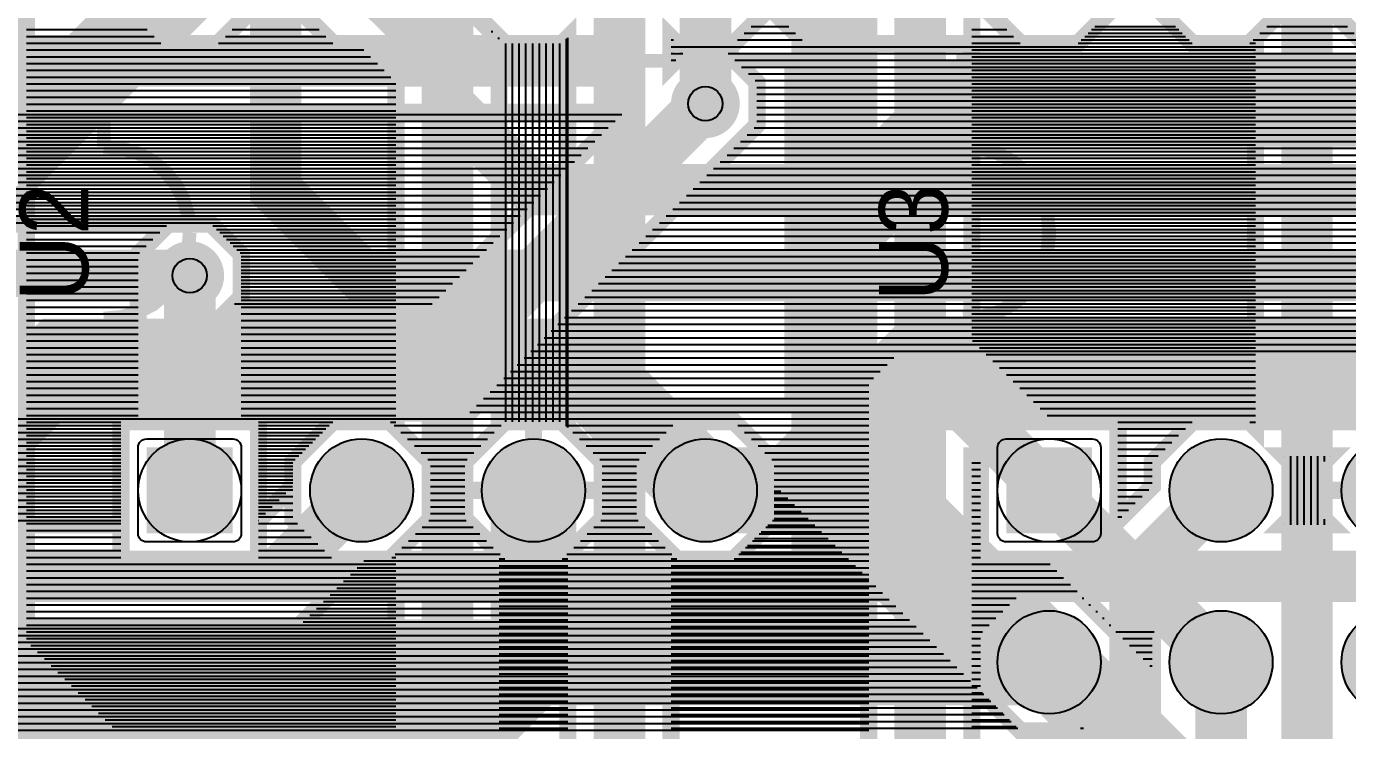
# Model space of a CAD drawing. Header units: inches. Extents: x -5.9 to 5.9, y -1.2 to 1.2.
# Drawn here: x 2.714 to 3.483, y -0.671 to -0.262 of the extents above; entities that cross this region are included whole.
import ezdxf

# ---------------------------------------------------------------- set-up
doc = ezdxf.new("R2010")
doc.units = ezdxf.units.IN
doc.layers.get('0').update_dxf_attribs({"linetype": 'CONTINUOUS'})

# ---------------------------------------------------------------- blocks, each defined once
blk = doc.blocks.new('EPAD')
at = {"const_width": 0.5}
blk.add_lwpolyline([(-0.25, 0, 1), (0.25, 0, 1)], format="xyb", close=True, dxfattribs=at)
blk = doc.blocks.new('RPAD')
blk.add_trace([(-0.5, -0.5), (-0.5, 0.5), (0.5, -0.5), (0.5, 0.5)])

msp = doc.modelspace()

# ---------------------------------------------------------------- linework, layer by layer
for points, const_width in [([(3.309059, -0.5315), (3.234059, -0.4565), (3.234059, -0.1815), (3.184059, -0.1315), (2.834059, -0.1315), (2.784059, -0.0815), (2.784059, 0.6435), (2.734059, 0.6935), (1.834059, 0.6935), (1.709059, 0.5685)], 0.03), ([(3.109059, -0.8315), (3.109059, -0.7565), (3.059059, -0.7065), (3.059059, -0.1815), (2.784059, -0.1815), (2.734059, -0.1315), (2.734059, 0.5935), (2.684059, 0.6435), (1.884059, 0.6435), (1.809059, 0.5685)], 0.03), ([(4.009059, -0.5315), (3.834059, -0.3565), (3.009059, -0.3565), (2.959059, -0.3065), (2.959059, 0.0435), (2.909059, 0.0935), (-0.890941, 0.0935), (-0.940941, 0.1435), (-2.665941, 0.1435), (-2.990941, 0.4685)], 0.03), ([(2.609059, 0.4685), (2.684059, 0.3935), (2.684059, -0.6315), (2.759059, -0.7065)], 0.03), ([(2.714059, -0.153925), (2.714059, -0.619074), (2.771485, -0.6765), (2.771485, -0.6765), (2.789059, -0.694074), (2.789059, -0.718926), (2.771485, -0.7365), (2.746633, -0.7365), (2.729059, -0.718926), (2.729059, -0.718926), (2.654059, -0.643926), (2.654059, 0.381074)], 0.01), ([(3.459059, -0.7565), (3.459059, 0.3185), (3.509059, 0.3685), (3.709059, 0.3685)], 0.03), ([(-1.090941, -0.0315), (-1.015941, -0.1065), (0.109059, -0.1065), (0.234059, -0.2315), (1.684059, -0.2315), (2.009059, -0.5565), (2.159059, -0.5565), (2.184059, -0.5815), (2.859059, -0.5815), (2.909059, -0.5315)], 0.03), ([(0.734059, -0.1065), (0.734059, -0.1915), (2.134059, -0.1915), (2.224059, -0.2815), (3.059059, -0.2815), (3.059059, -0.1815), (3.459059, -0.1815), (3.509059, -0.2315)], 0.03), ([(2.509059, -0.2315), (2.609059, -0.1315), (2.809059, -0.1315), (2.859059, -0.1815), (2.859059, -0.3565), (2.909059, -0.4065), (3.609059, -0.4065), (3.659059, -0.4565), (3.659059, -0.5815), (3.609059, -0.6315)], 0.03), ([(3.264059, -0.169074), (3.264059, -0.444074), (3.311485, -0.4915), (3.349059, -0.4915), (3.349059, -0.549075), (3.369059, -0.529074), (3.369059, -0.514931), (3.392491, -0.4915), (3.425628, -0.4915), (3.429059, -0.494932), (3.429059, -0.268068), (3.425628, -0.2715), (3.392491, -0.2715), (3.369059, -0.248069)], 0.01), ([(2.409059, -0.2315), (2.534059, -0.3565), (2.684059, -0.3565), (2.809059, -0.2315)], 0.05), ([(2.969059, -0.214931), (2.969059, -0.248069), (2.992491, -0.2715), (3.025628, -0.2715), (3.029059, -0.268068), (3.029059, -0.494932), (3.025628, -0.4915), (2.992491, -0.4915), (2.989059, -0.494932), (2.989059, -0.269074), (2.949059, -0.229074), (2.949059, -0.214931), (2.945627, -0.2115), (2.972491, -0.2115), (2.969059, -0.214931)], 0.01), ([(3.309059, -0.6315), (3.184059, -0.5065), (3.184059, -0.2315)], 0.05), ([(1.509059, -1.0315), (1.584059, -1.1065), (2.909059, -1.1065), (2.959059, -1.0565), (2.959059, -0.2815), (2.909059, -0.2315)], 0.03), ([(3.109059, -0.3065), (3.109059, -0.2315)], 0.03), ([(2.046633, -0.4865), (2.971485, -0.4865), (3.121485, -0.3365), (3.121485, -0.3365), (3.139059, -0.318926), (3.139059, -0.294074), (3.121485, -0.2765), (3.096633, -0.2765), (3.089059, -0.284074), (3.089059, -0.268068), (3.092491, -0.2715), (3.125628, -0.2715), (3.146559, -0.250568), (3.167491, -0.2715), (3.325628, -0.2715), (3.349059, -0.248069)], 0.01), ([(2.849059, -0.248069), (2.825628, -0.2715), (2.792491, -0.2715), (2.769059, -0.248069)], 0.01), ([(2.929059, -0.734074), (2.929059, -0.568068), (2.925628, -0.5715), (2.892491, -0.5715), (2.869059, -0.548069), (2.869059, -0.514931), (2.892491, -0.4915), (2.925628, -0.4915), (2.929059, -0.494932), (2.929059, -0.293926), (2.906633, -0.2715), (2.892491, -0.2715), (2.869059, -0.248069)], 0.01), ([(3.349059, -0.248069), (3.325628, -0.2715), (3.292491, -0.2715), (3.269059, -0.248069)], 0.01), ([(3.369059, -0.248069), (3.392491, -0.2715), (3.425628, -0.2715), (3.449059, -0.248069)], 0.01), ([(3.469059, -0.248069), (3.492491, -0.2715), (3.525628, -0.2715), (3.549059, -0.248069)], 0.01), ([(2.759059, -0.3315), (2.759059, -0.2815), (3.159059, -0.2815), (3.159059, -0.4815), (2.759059, -0.4815), (2.759059, -0.4315)], 0.008), ([(2.759059, -0.3315), (2.759059, -0.2815), (3.159059, -0.2815), (3.159059, -0.4815), (2.759059, -0.4815), (2.759059, -0.4315)], 0.008), ([(2.759059, -0.3315), (2.759059, -0.2815), (3.159059, -0.2815), (3.159059, -0.4815), (2.759059, -0.4815), (2.759059, -0.4315)], 0.008), ([(3.509059, -0.3065), (3.259059, -0.3065), (3.184059, -0.3815), (3.184059, -0.6065), (3.034059, -0.6065)], 0.05), ([(3.259059, -0.3315), (3.259059, -0.2815), (3.659059, -0.2815), (3.659059, -0.4815), (3.259059, -0.4815), (3.259059, -0.4315)], 0.008), ([(3.259059, -0.3315), (3.259059, -0.2815), (3.659059, -0.2815), (3.659059, -0.4815), (3.259059, -0.4815), (3.259059, -0.4315)], 0.008), ([(3.259059, -0.3315), (3.259059, -0.2815), (3.659059, -0.2815), (3.659059, -0.4815), (3.259059, -0.4815), (3.259059, -0.4315)], 0.008), ([(3.109059, -0.3065), (2.959059, -0.4565), (2.059059, -0.4565)], 0.03), ([(2.211633, -0.3115), (3.061634, -0.3115), (2.946633, -0.4265), (2.831485, -0.4265), (2.839059, -0.418926), (2.839059, -0.394074), (2.821485, -0.3765), (2.14184, -0.3765)], 0.01), ([(4.184059, -0.3315), (4.034059, -0.4815), (3.234059, -0.4815), (3.234059, -0.7065), (3.184059, -0.7565), (3.059059, -0.7565), (2.859059, -0.9565), (2.684059, -0.9565), (2.609059, -1.0315)], 0.03), ([(4.141634, -0.3315), (4.021633, -0.4515), (3.221633, -0.4515), (3.204059, -0.469074), (3.204059, -0.694074), (3.171633, -0.7265), (3.046633, -0.7265), (2.846633, -0.9265), (2.671633, -0.9265), (2.616633, -0.9815), (2.588348, -0.9815), (2.559059, -1.010789), (2.559059, -1.052211), (2.583349, -1.0765), (2.234769, -1.0765), (2.259059, -1.052211), (2.259059, -1.010789), (2.22977, -0.9815), (2.188348, -0.9815), (2.159059, -1.010789), (2.159059, -1.052211), (2.183349, -1.0765), (1.534769, -1.0765)], 0.01), ([(2.809059, -0.3815), (2.8081, -0.371313), (2.805325, -0.361875), (2.800885, -0.353375), (2.794934, -0.346), (2.787624, -0.339937), (2.779106, -0.335375), (2.769534, -0.3325), (2.759059, -0.3315)], 0.008), ([(2.809059, -0.3815), (2.8081, -0.371313), (2.805325, -0.361875), (2.800885, -0.353375), (2.794934, -0.346), (2.787624, -0.339937), (2.779106, -0.335375), (2.769534, -0.3325), (2.759059, -0.3315)], 0.008), ([(2.809059, -0.3815), (2.8081, -0.371313), (2.805325, -0.361875), (2.800885, -0.353375), (2.794934, -0.346), (2.787624, -0.339937), (2.779106, -0.335375), (2.769534, -0.3325), (2.759059, -0.3315)], 0.008), ([(3.309059, -0.3815), (3.3081, -0.371313), (3.305325, -0.361875), (3.300885, -0.353375), (3.294934, -0.346), (3.287624, -0.339937), (3.279106, -0.335375), (3.269534, -0.3325), (3.259059, -0.3315)], 0.008), ([(3.309059, -0.3815), (3.3081, -0.371313), (3.305325, -0.361875), (3.300885, -0.353375), (3.294934, -0.346), (3.287624, -0.339937), (3.279106, -0.335375), (3.269534, -0.3325), (3.259059, -0.3315)], 0.008), ([(3.309059, -0.3815), (3.3081, -0.371313), (3.305325, -0.361875), (3.300885, -0.353375), (3.294934, -0.346), (3.287624, -0.339937), (3.279106, -0.335375), (3.269534, -0.3325), (3.259059, -0.3315)], 0.008), ([(2.839059, -0.394074), (2.839059, -0.4915), (2.849059, -0.4915), (2.849059, -0.5715), (2.769059, -0.5715), (2.769059, -0.4915), (2.779059, -0.4915), (2.779059, -0.394074), (2.796633, -0.3765), (2.821485, -0.3765), (2.839059, -0.394074)], 0.01), ([(2.809059, -0.3815), (2.8081, -0.391975), (2.805325, -0.401547), (2.800885, -0.410065), (2.794934, -0.417375), (2.787624, -0.423326), (2.779106, -0.427766), (2.769534, -0.430541), (2.759059, -0.4315)], 0.008), ([(2.809059, -0.3815), (2.8081, -0.391975), (2.805325, -0.401547), (2.800885, -0.410065), (2.794934, -0.417375), (2.787624, -0.423326), (2.779106, -0.427766), (2.769534, -0.430541), (2.759059, -0.4315)], 0.008), ([(2.809059, -0.3815), (2.8081, -0.391975), (2.805325, -0.401547), (2.800885, -0.410065), (2.794934, -0.417375), (2.787624, -0.423326), (2.779106, -0.427766), (2.769534, -0.430541), (2.759059, -0.4315)], 0.008), ([(3.309059, -0.3815), (3.3081, -0.391975), (3.305325, -0.401547), (3.300885, -0.410065), (3.294934, -0.417375), (3.287624, -0.423326), (3.279106, -0.427766), (3.269534, -0.430541), (3.259059, -0.4315)], 0.008), ([(3.309059, -0.3815), (3.3081, -0.391975), (3.305325, -0.401547), (3.300885, -0.410065), (3.294934, -0.417375), (3.287624, -0.423326), (3.279106, -0.427766), (3.269534, -0.430541), (3.259059, -0.4315)], 0.008), ([(3.309059, -0.3815), (3.3081, -0.391975), (3.305325, -0.401547), (3.300885, -0.410065), (3.294934, -0.417375), (3.287624, -0.423326), (3.279106, -0.427766), (3.269534, -0.430541), (3.259059, -0.4315)], 0.008), ([(1.959059, -0.4065), (2.809059, -0.4065)], 0.03), ([(2.809059, -0.4065), (2.809059, -0.5315)], 0.03), ([(3.109059, -0.5315), (3.034059, -0.4565), (2.734059, -0.4565), (2.659059, -0.5315), (2.609059, -0.5315)], 0.05), ([(3.109059, -0.5315), (3.159059, -0.5315), (3.234059, -0.4565), (3.534059, -0.4565), (3.609059, -0.5315)], 0.05), ([(2.645627, -0.6115), (2.871485, -0.6115), (2.911485, -0.5715), (2.925628, -0.5715), (2.949059, -0.548069), (2.949059, -0.514931), (2.925628, -0.4915), (2.892491, -0.4915), (2.869059, -0.514931), (2.869059, -0.529074), (2.849059, -0.549075), (2.849059, -0.4915), (2.769059, -0.4915), (2.769059, -0.5515), (2.645627, -0.5515)], 0.01), ([(2.969059, -0.548069), (2.969059, -0.514931), (2.992491, -0.4915), (3.025628, -0.4915), (3.049059, -0.514931), (3.049059, -0.548069), (3.025628, -0.5715), (2.992491, -0.5715), (2.969059, -0.548069)], 0.01), ([(3.009059, -0.4915), (3.009059, -0.5315)], 0.01), ([(3.009059, -0.4915), (3.009059, -0.5315)], 0.01), ([(3.069059, -0.548069), (3.069059, -0.514931), (3.092491, -0.4915), (3.125628, -0.4915), (3.149059, -0.514931), (3.149059, -0.548069), (3.125628, -0.5715), (3.092491, -0.5715), (3.069059, -0.548069)], 0.01), ([(2.534059, -0.7065), (2.684059, -0.7065), (2.734059, -0.6565), (2.984059, -0.6565), (3.034059, -0.6065), (3.009059, -0.6065), (3.009059, -0.5315)], 0.05), ([(3.367491, -0.7465), (3.269059, -0.648068), (3.269059, -0.614931), (3.292491, -0.5915), (3.325628, -0.5915), (3.369059, -0.634933), (3.369059, -0.614931), (3.372491, -0.6115), (3.346633, -0.6115), (3.306633, -0.5715), (3.269059, -0.5715), (3.269059, -0.5115), (3.264059, -0.5115), (3.264059, -0.718926)], 0.01), ([(3.469059, -0.514931), (3.469059, -0.548069), (3.472491, -0.5515), (3.445627, -0.5515), (3.449059, -0.548069), (3.449059, -0.514931), (3.445627, -0.5115), (3.472491, -0.5115), (3.469059, -0.514931)], 0.01), ([(3.089059, -0.694074), (3.089059, -0.568068), (3.092491, -0.5715), (3.125628, -0.5715), (3.149059, -0.548069), (3.149059, -0.528067), (3.292491, -0.6715), (3.325628, -0.6715), (3.329059, -0.668068), (3.329059, -0.694074)], 0.01), ([(3.209059, -1.0315), (3.209059, -0.8565), (3.359059, -0.7065), (3.359059, -0.5815), (3.409059, -0.5315)], 0.03), ([(3.309059, -0.5315), (3.359059, -0.5815), (4.934059, -0.5815), (4.984059, -0.6315), (4.984059, -0.965752), (5.034059, -1.015752), (5.394098, -1.015752)], 0.03), ([(2.969059, -0.5315), (3.009059, -0.5315)], 0.01), ([(3.009059, -0.5715), (3.009059, -0.5315)], 0.01), ([(3.049059, -0.5315), (3.009059, -0.5315)], 0.01), ([(3.009059, -0.5715), (3.009059, -0.5315)], 0.01), ([(3.469059, -0.5315), (3.509059, -0.5315)], 0.01), ([(3.409059, -0.6315), (3.359059, -0.5815), (2.234059, -0.5815), (2.209059, -0.5565), (0.984059, -0.5565), (0.909059, -0.6315)], 0.03), ([(2.989059, -1.068926), (2.989059, -0.568068), (2.992491, -0.5715), (3.025628, -0.5715), (3.029059, -0.568068), (3.029059, -0.718926)], 0.01), ([(3.309059, -0.6315), (2.609059, -0.6315)], 0.05), ([(3.309059, -0.6315), (3.384059, -0.7065), (3.734059, -0.7065), (3.809059, -0.6315)], 0.05), ([(3.409059, -0.6315), (3.409059, -0.7815), (3.309059, -0.8815), (3.309059, -0.9315)], 0.03)]:
    msp.add_lwpolyline(points, dxfattribs=dict(const_width=const_width))
for points in [[(2.714059, -0.263406), (2.784396, -0.263406)], [(2.714059, -0.267343), (2.788333, -0.267343)], [(2.829785, -0.267343), (2.888333, -0.267343)], [(2.833722, -0.263406), (2.884396, -0.263406)], [(2.984997, -0.265013), (2.984997, -0.264006)], [(2.988934, -0.26895), (2.988934, -0.267943)], [(3.028304, -0.494177), (3.028304, -0.268823)], [(3.029059, -0.494932), (3.029059, -0.268068)], [(3.13165, -0.265477), (3.161468, -0.265477)], [(3.135587, -0.26154), (3.157531, -0.26154)], [(3.264059, -0.263406), (3.284396, -0.263406)], [(3.264059, -0.267343), (3.288333, -0.267343)], [(3.329785, -0.267343), (3.388333, -0.267343)], [(3.33165, -0.265477), (3.386468, -0.265477)], [(3.333722, -0.263406), (3.384396, -0.263406)], [(3.335587, -0.26154), (3.382531, -0.26154)], [(3.43165, -0.265477), (3.486468, -0.265477)], [(3.435587, -0.26154), (3.482531, -0.26154)], [(2.714059, -0.27128), (2.79227, -0.27128)], [(2.714059, -0.275217), (2.91035, -0.275217)], [(2.825848, -0.27128), (2.89227, -0.27128)], [(2.992871, -0.4915), (2.992871, -0.2715)], [(2.996808, -0.4915), (2.996808, -0.2715)], [(3.000745, -0.4915), (3.000745, -0.2715)], [(3.004682, -0.4915), (3.004682, -0.2715)], [(3.008619, -0.4915), (3.008619, -0.2715)], [(3.012556, -0.4915), (3.012556, -0.2715)], [(3.016493, -0.4915), (3.016493, -0.2715)], [(3.02043, -0.4915), (3.02043, -0.2715)], [(3.024367, -0.4915), (3.024367, -0.2715)], [(3.089059, -0.269414), (3.090405, -0.269414)], [(3.089059, -0.273351), (4.129059, -0.273351)], [(3.127713, -0.269414), (3.165405, -0.269414)], [(3.264059, -0.27128), (3.29227, -0.27128)], [(3.264059, -0.275217), (3.429059, -0.275217)], [(3.325848, -0.27128), (3.39227, -0.27128)], [(3.327713, -0.269414), (3.390405, -0.269414)], [(3.425848, -0.27128), (3.429059, -0.27128)], [(3.427713, -0.269414), (3.490405, -0.269414)], [(2.714059, -0.279154), (2.914287, -0.279154)], [(2.714059, -0.283091), (2.918224, -0.283091)], [(3.089059, -0.277288), (3.095845, -0.277288)], [(3.089059, -0.281225), (3.091908, -0.281225)], [(3.122273, -0.277288), (4.129059, -0.277288)], [(3.12621, -0.281225), (4.129059, -0.281225)], [(3.264059, -0.279154), (3.429059, -0.279154)], [(3.264059, -0.283091), (3.429059, -0.283091)], [(2.714059, -0.287028), (2.922161, -0.287028)], [(2.714059, -0.290965), (2.926098, -0.290965)], [(3.130147, -0.285162), (4.129059, -0.285162)], [(3.134084, -0.289099), (4.129059, -0.289099)], [(3.264059, -0.287028), (3.429059, -0.287028)], [(3.264059, -0.290965), (3.429059, -0.290965)], [(2.714059, -0.294902), (2.929059, -0.294902)], [(2.714059, -0.298839), (2.929059, -0.298839)], [(3.138021, -0.293036), (4.129059, -0.293036)], [(3.139059, -0.296973), (3.500909, -0.296973)], [(3.264059, -0.294902), (3.429059, -0.294902)], [(3.264059, -0.298839), (3.429059, -0.298839)], [(2.714059, -0.302776), (2.929059, -0.302776)], [(2.714059, -0.306713), (2.929059, -0.306713)], [(3.139059, -0.30091), (3.496972, -0.30091)], [(3.139059, -0.304847), (3.496559, -0.304847)], [(3.264059, -0.302776), (3.429059, -0.302776)], [(3.264059, -0.306713), (3.429059, -0.306713)], [(2.164059, -0.312721), (3.060413, -0.312721)], [(2.714059, -0.31065), (2.929059, -0.31065)], [(2.714059, -0.314587), (2.929059, -0.314587)], [(3.139059, -0.308784), (3.496559, -0.308784)], [(3.139059, -0.312721), (3.497602, -0.312721)], [(3.264059, -0.31065), (3.429059, -0.31065)], [(3.264059, -0.314587), (3.429059, -0.314587)], [(2.164059, -0.316658), (3.056476, -0.316658)], [(2.164059, -0.320595), (3.052539, -0.320595)], [(2.714059, -0.318524), (2.929059, -0.318524)], [(2.714059, -0.322461), (2.929059, -0.322461)], [(3.13739, -0.320595), (4.130729, -0.320595)], [(3.139059, -0.316658), (3.501539, -0.316658)], [(3.264059, -0.318524), (3.429059, -0.318524)], [(3.264059, -0.322461), (3.429059, -0.322461)], [(2.164059, -0.324532), (3.048602, -0.324532)], [(2.164059, -0.328469), (3.044665, -0.328469)], [(2.714059, -0.326398), (2.929059, -0.326398)], [(2.714059, -0.330335), (2.929059, -0.330335)], [(3.129516, -0.328469), (4.138603, -0.328469)], [(3.133453, -0.324532), (4.134666, -0.324532)], [(3.264059, -0.326398), (3.429059, -0.326398)], [(3.264059, -0.330335), (3.429059, -0.330335)], [(2.164059, -0.332406), (3.040728, -0.332406)], [(2.164059, -0.336343), (3.036791, -0.336343)], [(2.714059, -0.334272), (2.929059, -0.334272)], [(3.121642, -0.336343), (4.136791, -0.336343)], [(3.125579, -0.332406), (4.140728, -0.332406)], [(3.264059, -0.334272), (3.429059, -0.334272)], [(2.164059, -0.34028), (3.032854, -0.34028)], [(2.164059, -0.344217), (3.028917, -0.344217)], [(2.714059, -0.338209), (2.929059, -0.338209)], [(2.714059, -0.342146), (2.929059, -0.342146)], [(3.113767, -0.344217), (4.128917, -0.344217)], [(3.117704, -0.34028), (4.132854, -0.34028)], [(3.264059, -0.338209), (3.429059, -0.338209)], [(3.264059, -0.342146), (3.429059, -0.342146)], [(2.164059, -0.348154), (3.02498, -0.348154)], [(2.164059, -0.352091), (3.021043, -0.352091)], [(2.714059, -0.346083), (2.929059, -0.346083)], [(2.714059, -0.35002), (2.929059, -0.35002)], [(3.105893, -0.352091), (4.121043, -0.352091)], [(3.10983, -0.348154), (4.12498, -0.348154)], [(3.264059, -0.346083), (3.429059, -0.346083)], [(3.264059, -0.35002), (3.429059, -0.35002)], [(2.158375, -0.359965), (3.013169, -0.359965)], [(2.162312, -0.356028), (3.017106, -0.356028)], [(2.714059, -0.353957), (2.929059, -0.353957)], [(2.714059, -0.357894), (2.929059, -0.357894)], [(3.098019, -0.359965), (4.113169, -0.359965)], [(3.101956, -0.356028), (4.117106, -0.356028)], [(3.264059, -0.353957), (3.429059, -0.353957)], [(3.264059, -0.357894), (3.429059, -0.357894)], [(2.150501, -0.367839), (3.005295, -0.367839)], [(2.154438, -0.363902), (3.009232, -0.363902)], [(2.714059, -0.361831), (2.929059, -0.361831)], [(2.714059, -0.365768), (2.929059, -0.365768)], [(3.090145, -0.367839), (4.105294, -0.367839)], [(3.094082, -0.363902), (4.109231, -0.363902)], [(3.264059, -0.361831), (3.429059, -0.361831)], [(3.264059, -0.365768), (3.429059, -0.365768)], [(2.142627, -0.375713), (2.997421, -0.375713)], [(2.146564, -0.371776), (3.001358, -0.371776)], [(2.714059, -0.369705), (2.929059, -0.369705)], [(2.714059, -0.373642), (2.929059, -0.373642)], [(3.082271, -0.375713), (4.09742, -0.375713)], [(3.086208, -0.371776), (4.101357, -0.371776)], [(3.264059, -0.369705), (3.429059, -0.369705)], [(3.264059, -0.373642), (3.429059, -0.373642)], [(2.714059, -0.377579), (2.795554, -0.377579)], [(2.714059, -0.381516), (2.791617, -0.381516)], [(2.822564, -0.377579), (2.929059, -0.377579)], [(2.824635, -0.37965), (2.993484, -0.37965)], [(2.826501, -0.381516), (2.929059, -0.381516)], [(2.828572, -0.383587), (2.989547, -0.383587)], [(3.074397, -0.383587), (4.089546, -0.383587)], [(3.078334, -0.37965), (4.093483, -0.37965)], [(3.264059, -0.377579), (3.429059, -0.377579)], [(3.264059, -0.381516), (3.429059, -0.381516)], [(2.714059, -0.385453), (2.78768, -0.385453)], [(2.714059, -0.38939), (2.783743, -0.38939)], [(2.830438, -0.385453), (2.929059, -0.385453)], [(2.832509, -0.387524), (2.98561, -0.387524)], [(2.834375, -0.38939), (2.929059, -0.38939)], [(2.836446, -0.391461), (2.981673, -0.391461)], [(3.066523, -0.391461), (4.081672, -0.391461)], [(3.07046, -0.387524), (4.085609, -0.387524)], [(3.264059, -0.385453), (3.429059, -0.385453)], [(3.264059, -0.38939), (3.429059, -0.38939)], [(2.714059, -0.393327), (2.779806, -0.393327)], [(2.714059, -0.397264), (2.779059, -0.397264)], [(2.838312, -0.393327), (2.929059, -0.393327)], [(2.839059, -0.395398), (2.977736, -0.395398)], [(2.839059, -0.397264), (2.929059, -0.397264)], [(2.839059, -0.399335), (2.973799, -0.399335)], [(3.058649, -0.399335), (4.073798, -0.399335)], [(3.062586, -0.395398), (4.077735, -0.395398)], [(3.264059, -0.393327), (3.429059, -0.393327)], [(3.264059, -0.397264), (3.429059, -0.397264)], [(2.714059, -0.401201), (2.779059, -0.401201)], [(2.714059, -0.405138), (2.779059, -0.405138)], [(2.839059, -0.401201), (2.929059, -0.401201)], [(2.839059, -0.403272), (2.969862, -0.403272)], [(2.839059, -0.405138), (2.929059, -0.405138)], [(2.839059, -0.407209), (2.965925, -0.407209)], [(3.050775, -0.407209), (4.065924, -0.407209)], [(3.054712, -0.403272), (4.069861, -0.403272)], [(3.264059, -0.401201), (3.429059, -0.401201)], [(3.264059, -0.405138), (3.429059, -0.405138)], [(2.714059, -0.409075), (2.779059, -0.409075)], [(2.714059, -0.413012), (2.779059, -0.413012)], [(2.839059, -0.409075), (2.929059, -0.409075)], [(2.839059, -0.411146), (2.961988, -0.411146)], [(2.839059, -0.413012), (2.929059, -0.413012)], [(3.046838, -0.411146), (4.061987, -0.411146)], [(3.264059, -0.409075), (3.429059, -0.409075)], [(3.264059, -0.413012), (3.429059, -0.413012)], [(2.714059, -0.416949), (2.779059, -0.416949)], [(2.714059, -0.420886), (2.779059, -0.420886)], [(2.838965, -0.41902), (2.954114, -0.41902)], [(2.839059, -0.415083), (2.958051, -0.415083)], [(2.839059, -0.416949), (2.929059, -0.416949)], [(2.839059, -0.420886), (2.929059, -0.420886)], [(3.038964, -0.41902), (4.054113, -0.41902)], [(3.042901, -0.415083), (4.05805, -0.415083)], [(3.264059, -0.416949), (3.429059, -0.416949)], [(3.264059, -0.420886), (3.429059, -0.420886)], [(2.714059, -0.424823), (2.779059, -0.424823)], [(2.714059, -0.42876), (2.779059, -0.42876)], [(2.835028, -0.422957), (2.950177, -0.422957)], [(2.839059, -0.424823), (2.929059, -0.424823)], [(2.839059, -0.42876), (2.929059, -0.42876)], [(3.03109, -0.426894), (4.046239, -0.426894)], [(3.035027, -0.422957), (4.050176, -0.422957)], [(3.264059, -0.424823), (3.429059, -0.424823)], [(3.264059, -0.42876), (3.429059, -0.42876)], [(2.714059, -0.432697), (2.779059, -0.432697)], [(2.714059, -0.436634), (2.779059, -0.436634)], [(2.839059, -0.432697), (2.929059, -0.432697)], [(2.839059, -0.436634), (2.929059, -0.436634)], [(3.023216, -0.434768), (4.038365, -0.434768)], [(3.027153, -0.430831), (4.042302, -0.430831)], [(3.264059, -0.432697), (3.429059, -0.432697)], [(3.264059, -0.436634), (3.429059, -0.436634)], [(2.714059, -0.440571), (2.779059, -0.440571)], [(2.714059, -0.444508), (2.779059, -0.444508)], [(2.839059, -0.440571), (2.929059, -0.440571)], [(2.839059, -0.444508), (2.929059, -0.444508)], [(3.015342, -0.442642), (4.030491, -0.442642)], [(3.019279, -0.438705), (4.034428, -0.438705)], [(3.264059, -0.440571), (3.429059, -0.440571)], [(3.264492, -0.444508), (3.429059, -0.444508)], [(2.714059, -0.448445), (2.779059, -0.448445)], [(2.714059, -0.452382), (2.779059, -0.452382)], [(2.839059, -0.448445), (2.929059, -0.448445)], [(2.839059, -0.452382), (2.929059, -0.452382)], [(3.007468, -0.450516), (4.022617, -0.450516)], [(3.011405, -0.446579), (4.026554, -0.446579)], [(3.268429, -0.448445), (3.429059, -0.448445)], [(3.272366, -0.452382), (3.429059, -0.452382)], [(2.714059, -0.456319), (2.779059, -0.456319)], [(2.714059, -0.460256), (2.779059, -0.460256)], [(2.839059, -0.456319), (2.929059, -0.456319)], [(2.839059, -0.460256), (2.929059, -0.460256)], [(2.999594, -0.45839), (3.214744, -0.45839)], [(3.003531, -0.454453), (3.218681, -0.454453)], [(3.276303, -0.456319), (3.429059, -0.456319)], [(3.28024, -0.460256), (3.429059, -0.460256)], [(2.714059, -0.464193), (2.779059, -0.464193)], [(2.714059, -0.46813), (2.779059, -0.46813)], [(2.839059, -0.464193), (2.929059, -0.464193)], [(2.839059, -0.46813), (2.929059, -0.46813)], [(2.99172, -0.466264), (3.20687, -0.466264)], [(2.995657, -0.462327), (3.210807, -0.462327)], [(3.284177, -0.464193), (3.429059, -0.464193)], [(3.288114, -0.46813), (3.429059, -0.46813)], [(2.714059, -0.472067), (2.779059, -0.472067)], [(2.714059, -0.476004), (2.779059, -0.476004)], [(2.839059, -0.472067), (2.929059, -0.472067)], [(2.839059, -0.476004), (2.929059, -0.476004)], [(2.983846, -0.474138), (3.204059, -0.474138)], [(2.987783, -0.470201), (3.204059, -0.470201)], [(3.292051, -0.472067), (3.429059, -0.472067)], [(3.295988, -0.476004), (3.429059, -0.476004)], [(2.714059, -0.479941), (2.779059, -0.479941)], [(2.714059, -0.483878), (2.779059, -0.483878)], [(2.839059, -0.479941), (2.929059, -0.479941)], [(2.839059, -0.483878), (2.929059, -0.483878)], [(2.975972, -0.482012), (3.204059, -0.482012)], [(2.979909, -0.478075), (3.204059, -0.478075)], [(3.299925, -0.479941), (3.429059, -0.479941)], [(3.303862, -0.483878), (3.429059, -0.483878)], [(1.98487, -0.489886), (3.204059, -0.489886)], [(2.714059, -0.487815), (2.779059, -0.487815)], [(2.714059, -0.491752), (2.769059, -0.491752)], [(2.839059, -0.487815), (2.929059, -0.487815)], [(2.849059, -0.491752), (2.892239, -0.491752)], [(2.925879, -0.491752), (2.929059, -0.491752)], [(2.972035, -0.485949), (3.204059, -0.485949)], [(3.307799, -0.487815), (3.429059, -0.487815)], [(3.349059, -0.491752), (3.392239, -0.491752)], [(3.425879, -0.491752), (3.429059, -0.491752)], [(2.62795, -0.493823), (2.769059, -0.493823)], [(2.631887, -0.49776), (2.769059, -0.49776)], [(2.714059, -0.495689), (2.769059, -0.495689)], [(2.849059, -0.493823), (2.890168, -0.493823)], [(2.849059, -0.495689), (2.888302, -0.495689)], [(2.849059, -0.49776), (2.886231, -0.49776)], [(2.92795, -0.493823), (2.990168, -0.493823)], [(2.931887, -0.49776), (2.986231, -0.49776)], [(3.02795, -0.493823), (3.090168, -0.493823)], [(3.031887, -0.49776), (3.086231, -0.49776)], [(3.12795, -0.493823), (3.204059, -0.493823)], [(3.131887, -0.49776), (3.204059, -0.49776)], [(3.349059, -0.495689), (3.388302, -0.495689)], [(2.635824, -0.501697), (2.769059, -0.501697)], [(2.639761, -0.505634), (2.769059, -0.505634)], [(2.714059, -0.499626), (2.769059, -0.499626)], [(2.714059, -0.503563), (2.769059, -0.503563)], [(2.849059, -0.499626), (2.884365, -0.499626)], [(2.849059, -0.501697), (2.882294, -0.501697)], [(2.849059, -0.503563), (2.880428, -0.503563)], [(2.849059, -0.505634), (2.878357, -0.505634)], [(2.935824, -0.501697), (2.982294, -0.501697)], [(2.939761, -0.505634), (2.978357, -0.505634)], [(3.035824, -0.501697), (3.082294, -0.501697)], [(3.039761, -0.505634), (3.078357, -0.505634)], [(3.135824, -0.501697), (3.204059, -0.501697)], [(3.139761, -0.505634), (3.204059, -0.505634)], [(3.349059, -0.499626), (3.384365, -0.499626)], [(3.349059, -0.503563), (3.380428, -0.503563)], [(2.643698, -0.509571), (2.769059, -0.509571)], [(2.647635, -0.513508), (2.769059, -0.513508)], [(2.714059, -0.5075), (2.769059, -0.5075)], [(2.714059, -0.511437), (2.769059, -0.511437)], [(2.849059, -0.5075), (2.876491, -0.5075)], [(2.849059, -0.509571), (2.87442, -0.509571)], [(2.849059, -0.511437), (2.872554, -0.511437)], [(2.849059, -0.513508), (2.870483, -0.513508)], [(2.943698, -0.509571), (2.97442, -0.509571)], [(2.947635, -0.513508), (2.970483, -0.513508)], [(3.043698, -0.509571), (3.07442, -0.509571)], [(3.047635, -0.513508), (3.070483, -0.513508)], [(3.143698, -0.509571), (3.204059, -0.509571)], [(3.147635, -0.513508), (3.204059, -0.513508)], [(3.349059, -0.5075), (3.376491, -0.5075)], [(3.349059, -0.511437), (3.372554, -0.511437)], [(3.445627, -0.5115), (3.445627, -0.5115)], [(3.449564, -0.5515), (3.449564, -0.5115)], [(3.453501, -0.5515), (3.453501, -0.5115)], [(3.457438, -0.5515), (3.457438, -0.5115)], [(3.461375, -0.5515), (3.461375, -0.5115)], [(3.465312, -0.5515), (3.465312, -0.5115)], [(3.469249, -0.514742), (3.469249, -0.5115)], [(3.472491, -0.5115), (3.472491, -0.5115)], [(2.649059, -0.517445), (2.769059, -0.517445)], [(2.649059, -0.521382), (2.769059, -0.521382)], [(2.714059, -0.515374), (2.769059, -0.515374)], [(2.714059, -0.519311), (2.769059, -0.519311)], [(2.849059, -0.515374), (2.869059, -0.515374)], [(2.849059, -0.517445), (2.869059, -0.517445)], [(2.849059, -0.519311), (2.869059, -0.519311)], [(2.849059, -0.521382), (2.869059, -0.521382)], [(2.949059, -0.517445), (2.969059, -0.517445)], [(2.949059, -0.521382), (2.969059, -0.521382)], [(3.049059, -0.517445), (3.069059, -0.517445)], [(3.049059, -0.521382), (3.069059, -0.521382)], [(3.149059, -0.517445), (3.204059, -0.517445)], [(3.149059, -0.521382), (3.204059, -0.521382)], [(3.264059, -0.515374), (3.269059, -0.515374)], [(3.264059, -0.519311), (3.269059, -0.519311)], [(3.349059, -0.515374), (3.369059, -0.515374)], [(3.349059, -0.519311), (3.369059, -0.519311)], [(2.649059, -0.525319), (2.769059, -0.525319)], [(2.649059, -0.529256), (2.769059, -0.529256)], [(2.714059, -0.523248), (2.769059, -0.523248)], [(2.714059, -0.527185), (2.769059, -0.527185)], [(2.849059, -0.523248), (2.869059, -0.523248)], [(2.849059, -0.525319), (2.869059, -0.525319)], [(2.849059, -0.527185), (2.869059, -0.527185)], [(2.849059, -0.529256), (2.868878, -0.529256)], [(2.949059, -0.525319), (2.969059, -0.525319)], [(2.949059, -0.529256), (2.969059, -0.529256)], [(3.049059, -0.525319), (3.069059, -0.525319)], [(3.049059, -0.529256), (3.069059, -0.529256)], [(3.149059, -0.525319), (3.204059, -0.525319)], [(3.149059, -0.528075), (3.149066, -0.528075)], [(3.149059, -0.529256), (3.204059, -0.529256)], [(3.264059, -0.523248), (3.269059, -0.523248)], [(3.264059, -0.527185), (3.269059, -0.527185)], [(3.349059, -0.523248), (3.369059, -0.523248)], [(3.349059, -0.527185), (3.369059, -0.527185)], [(2.649059, -0.533193), (2.769059, -0.533193)], [(2.649059, -0.53713), (2.769059, -0.53713)], [(2.714059, -0.531122), (2.769059, -0.531122)], [(2.714059, -0.535059), (2.769059, -0.535059)], [(2.849059, -0.531122), (2.869059, -0.531122)], [(2.849059, -0.533193), (2.864941, -0.533193)], [(2.849059, -0.535059), (2.869059, -0.535059)], [(2.849059, -0.53713), (2.861004, -0.53713)], [(2.949059, -0.533193), (2.969059, -0.533193)], [(2.949059, -0.53713), (2.969059, -0.53713)], [(3.049059, -0.533193), (3.069059, -0.533193)], [(3.049059, -0.53713), (3.069059, -0.53713)], [(3.149059, -0.532012), (3.153003, -0.532012)], [(3.149059, -0.533193), (3.204059, -0.533193)], [(3.149059, -0.535949), (3.15694, -0.535949)], [(3.149059, -0.53713), (3.204059, -0.53713)], [(3.264059, -0.531122), (3.269059, -0.531122)], [(3.264059, -0.535059), (3.269059, -0.535059)], [(3.349059, -0.531122), (3.367012, -0.531122)], [(3.349059, -0.535059), (3.363075, -0.535059)], [(2.649059, -0.541067), (2.769059, -0.541067)], [(2.649059, -0.545004), (2.769059, -0.545004)], [(2.714059, -0.538996), (2.769059, -0.538996)], [(2.714059, -0.542933), (2.769059, -0.542933)], [(2.849059, -0.538996), (2.869059, -0.538996)], [(2.849059, -0.541067), (2.857067, -0.541067)], [(2.849059, -0.542933), (2.869059, -0.542933)], [(2.849059, -0.545004), (2.85313, -0.545004)], [(2.949059, -0.541067), (2.969059, -0.541067)], [(2.949059, -0.545004), (2.969059, -0.545004)], [(3.049059, -0.541067), (3.069059, -0.541067)], [(3.049059, -0.545004), (3.069059, -0.545004)], [(3.149059, -0.539886), (3.160877, -0.539886)], [(3.149059, -0.541067), (3.204059, -0.541067)], [(3.149059, -0.543823), (3.164814, -0.543823)], [(3.149059, -0.545004), (3.204059, -0.545004)], [(3.264059, -0.538996), (3.269059, -0.538996)], [(3.264059, -0.542933), (3.269059, -0.542933)], [(3.349059, -0.538996), (3.359138, -0.538996)], [(3.349059, -0.542933), (3.355201, -0.542933)], [(2.648186, -0.548941), (2.769059, -0.548941)], [(2.714059, -0.54687), (2.769059, -0.54687)], [(2.714059, -0.550807), (2.769059, -0.550807)], [(2.849059, -0.54687), (2.869059, -0.54687)], [(2.849059, -0.548941), (2.849193, -0.548941)], [(2.849059, -0.550807), (2.871798, -0.550807)], [(2.944249, -0.552878), (2.973869, -0.552878)], [(2.948186, -0.548941), (2.969932, -0.548941)], [(3.044249, -0.552878), (3.073869, -0.552878)], [(3.048186, -0.548941), (3.069932, -0.548941)], [(3.144249, -0.552878), (3.204059, -0.552878)], [(3.14543, -0.551697), (3.172688, -0.551697)], [(3.148186, -0.548941), (3.204059, -0.548941)], [(3.149059, -0.54776), (3.168751, -0.54776)], [(3.264059, -0.54687), (3.269059, -0.54687)], [(3.264059, -0.550807), (3.269059, -0.550807)], [(3.349059, -0.54687), (3.351264, -0.54687)], [(3.445627, -0.5515), (3.445627, -0.5515)], [(3.469249, -0.5515), (3.469249, -0.548258)], [(3.472491, -0.5515), (3.472491, -0.5515)], [(2.714059, -0.554744), (2.769059, -0.554744)], [(2.714059, -0.558681), (2.769059, -0.558681)], [(2.849059, -0.554744), (2.875735, -0.554744)], [(2.849059, -0.558681), (2.879672, -0.558681)], [(2.936375, -0.560752), (2.981743, -0.560752)], [(2.940312, -0.556815), (2.977806, -0.556815)], [(3.036375, -0.560752), (3.081743, -0.560752)], [(3.040312, -0.556815), (3.077806, -0.556815)], [(3.136375, -0.560752), (3.204059, -0.560752)], [(3.137556, -0.559571), (3.180562, -0.559571)], [(3.140312, -0.556815), (3.204059, -0.556815)], [(3.141493, -0.555634), (3.176625, -0.555634)], [(3.264059, -0.554744), (3.269059, -0.554744)], [(3.264059, -0.558681), (3.269059, -0.558681)], [(2.714059, -0.562618), (2.769059, -0.562618)], [(2.714059, -0.566555), (2.769059, -0.566555)], [(2.849059, -0.562618), (2.883609, -0.562618)], [(2.849059, -0.566555), (2.887546, -0.566555)], [(2.928501, -0.568626), (2.989617, -0.568626)], [(2.932438, -0.564689), (2.98568, -0.564689)], [(3.028501, -0.568626), (3.089617, -0.568626)], [(3.032438, -0.564689), (3.08568, -0.564689)], [(3.128501, -0.568626), (3.204059, -0.568626)], [(3.129682, -0.567445), (3.188436, -0.567445)], [(3.132438, -0.564689), (3.204059, -0.564689)], [(3.133619, -0.563508), (3.184499, -0.563508)], [(3.264059, -0.562618), (3.269059, -0.562618)], [(3.264059, -0.566555), (3.269059, -0.566555)], [(2.714059, -0.570492), (2.769059, -0.570492)], [(2.714059, -0.574429), (2.929059, -0.574429)], [(2.849059, -0.570492), (2.891483, -0.570492)], [(2.910421, -0.572563), (3.204059, -0.572563)], [(2.926635, -0.570492), (2.929059, -0.570492)], [(2.989059, -0.571382), (2.992373, -0.571382)], [(2.989059, -0.575319), (3.029059, -0.575319)], [(3.025745, -0.571382), (3.029059, -0.571382)], [(3.089059, -0.571382), (3.092373, -0.571382)], [(3.089059, -0.575319), (3.19631, -0.575319)], [(3.125745, -0.571382), (3.192373, -0.571382)], [(3.264059, -0.570492), (3.269059, -0.570492)], [(3.264059, -0.574429), (3.309563, -0.574429)], [(2.714059, -0.578366), (2.929059, -0.578366)], [(2.714059, -0.582303), (2.929059, -0.582303)], [(2.902547, -0.580437), (3.204059, -0.580437)], [(2.906484, -0.5765), (3.204059, -0.5765)], [(2.989059, -0.579256), (3.029059, -0.579256)], [(2.989059, -0.583193), (3.029059, -0.583193)], [(3.089059, -0.579256), (3.200247, -0.579256)], [(3.089059, -0.583193), (3.204184, -0.583193)], [(3.264059, -0.578366), (3.3135, -0.578366)], [(3.264059, -0.582303), (3.317437, -0.582303)], [(2.714059, -0.58624), (2.929059, -0.58624)], [(2.714059, -0.590177), (2.929059, -0.590177)], [(2.894673, -0.588311), (3.204059, -0.588311)], [(2.89861, -0.584374), (3.204059, -0.584374)], [(2.989059, -0.58713), (3.029059, -0.58713)], [(2.989059, -0.591067), (3.029059, -0.591067)], [(3.089059, -0.58713), (3.208121, -0.58713)], [(3.089059, -0.591067), (3.212058, -0.591067)], [(3.264059, -0.58624), (3.321374, -0.58624)], [(3.264059, -0.590177), (3.325311, -0.590177)], [(2.714059, -0.594114), (2.929059, -0.594114)], [(2.714059, -0.598051), (2.929059, -0.598051)], [(2.886799, -0.596185), (3.204059, -0.596185)], [(2.890736, -0.592248), (3.204059, -0.592248)], [(2.989059, -0.595004), (3.029059, -0.595004)], [(2.989059, -0.598941), (3.029059, -0.598941)], [(3.089059, -0.595004), (3.215995, -0.595004)], [(3.089059, -0.598941), (3.219932, -0.598941)], [(3.264059, -0.594114), (3.289877, -0.594114)], [(3.264059, -0.598051), (3.28594, -0.598051)], [(3.328241, -0.594114), (3.329248, -0.594114)], [(3.332178, -0.598051), (3.333185, -0.598051)], [(2.714059, -0.601988), (2.929059, -0.601988)], [(2.714059, -0.605925), (2.929059, -0.605925)], [(2.878925, -0.604059), (3.204059, -0.604059)], [(2.882862, -0.600122), (3.204059, -0.600122)], [(2.989059, -0.602878), (3.029059, -0.602878)], [(2.989059, -0.606815), (3.029059, -0.606815)], [(3.089059, -0.602878), (3.223869, -0.602878)], [(3.089059, -0.606815), (3.227806, -0.606815)], [(3.264059, -0.601988), (3.282003, -0.601988)], [(3.264059, -0.605925), (3.278066, -0.605925)], [(3.336115, -0.601988), (3.337122, -0.601988)], [(3.340052, -0.605925), (3.341059, -0.605925)], [(2.646061, -0.611933), (3.204059, -0.611933)], [(2.714059, -0.609862), (2.929059, -0.609862)], [(2.714059, -0.613799), (2.929059, -0.613799)], [(2.874988, -0.607996), (3.204059, -0.607996)], [(2.989059, -0.610752), (3.029059, -0.610752)], [(2.989059, -0.614689), (3.029059, -0.614689)], [(3.089059, -0.610752), (3.231743, -0.610752)], [(3.089059, -0.614689), (3.23568, -0.614689)], [(3.264059, -0.609862), (3.274129, -0.609862)], [(3.264059, -0.613799), (3.270192, -0.613799)], [(3.343989, -0.609862), (3.344996, -0.609862)], [(3.347926, -0.613799), (3.370192, -0.613799)], [(2.649059, -0.61587), (3.204059, -0.61587)], [(2.649059, -0.619807), (3.204059, -0.619807)], [(2.714059, -0.617736), (2.929059, -0.617736)], [(2.716657, -0.621673), (2.929059, -0.621673)], [(2.989059, -0.618626), (3.029059, -0.618626)], [(3.089059, -0.618626), (3.239617, -0.618626)], [(3.264059, -0.617736), (3.269059, -0.617736)], [(3.264059, -0.621673), (3.269059, -0.621673)], [(3.351863, -0.617736), (3.369059, -0.617736)], [(3.3558, -0.621673), (3.369059, -0.621673)], [(2.649059, -0.623744), (3.204059, -0.623744)], [(2.649059, -0.627681), (3.204059, -0.627681)], [(2.720594, -0.62561), (2.929059, -0.62561)], [(2.724531, -0.629547), (2.929059, -0.629547)], [(2.989059, -0.622563), (3.029059, -0.622563)], [(2.989059, -0.6265), (3.029059, -0.6265)], [(3.089059, -0.622563), (3.243554, -0.622563)], [(3.089059, -0.6265), (3.247491, -0.6265)], [(3.264059, -0.62561), (3.269059, -0.62561)], [(3.264059, -0.629547), (3.269059, -0.629547)], [(3.359737, -0.62561), (3.369059, -0.62561)], [(3.363674, -0.629547), (3.369059, -0.629547)], [(2.649059, -0.631619), (3.204059, -0.631619)], [(2.649059, -0.635556), (3.204059, -0.635556)], [(2.728469, -0.633484), (2.929059, -0.633484)], [(2.732406, -0.637421), (2.929059, -0.637421)], [(2.989059, -0.630437), (3.029059, -0.630437)], [(2.989059, -0.634374), (3.029059, -0.634374)], [(3.089059, -0.630437), (3.251428, -0.630437)], [(3.089059, -0.634374), (3.255365, -0.634374)], [(3.264059, -0.633484), (3.269059, -0.633484)], [(3.264059, -0.637421), (3.269059, -0.637421)], [(3.367611, -0.633484), (3.369059, -0.633484)], [(2.649059, -0.639493), (3.204059, -0.639493)], [(2.649059, -0.64343), (3.204059, -0.64343)], [(2.736343, -0.641358), (2.929059, -0.641358)], [(2.74028, -0.645295), (2.929059, -0.645295)], [(2.989059, -0.638311), (3.029059, -0.638311)], [(2.989059, -0.642248), (3.029059, -0.642248)], [(3.089059, -0.638311), (3.259302, -0.638311)], [(3.089059, -0.642248), (3.263239, -0.642248)], [(3.264059, -0.641358), (3.269059, -0.641358)], [(3.264059, -0.645295), (3.269059, -0.645295)], [(2.645824, -0.651304), (3.204059, -0.651304)], [(2.649059, -0.647367), (3.204059, -0.647367)], [(2.744217, -0.649232), (2.929059, -0.649232)], [(2.748154, -0.653169), (2.929059, -0.653169)], [(2.989059, -0.646185), (3.029059, -0.646185)], [(2.989059, -0.650122), (3.029059, -0.650122)], [(3.089059, -0.646185), (3.267176, -0.646185)], [(3.089059, -0.650122), (3.271113, -0.650122)], [(3.264059, -0.649232), (3.270224, -0.649232)], [(3.264059, -0.653169), (3.274161, -0.653169)], [(2.63795, -0.659178), (3.204059, -0.659178)], [(2.641887, -0.655241), (3.204059, -0.655241)], [(2.752091, -0.657106), (2.929059, -0.657106)], [(2.989059, -0.654059), (3.029059, -0.654059)], [(2.989059, -0.657996), (3.029059, -0.657996)], [(3.089059, -0.654059), (3.27505, -0.654059)], [(3.089059, -0.657996), (3.278987, -0.657996)], [(3.264059, -0.657106), (3.278098, -0.657106)], [(2.630076, -0.667052), (3.204059, -0.667052)], [(2.634013, -0.663115), (3.204059, -0.663115)], [(2.756028, -0.661043), (2.929059, -0.661043)], [(2.759965, -0.66498), (2.929059, -0.66498)], [(2.989059, -0.661933), (3.029059, -0.661933)], [(2.989059, -0.66587), (3.029059, -0.66587)], [(3.089059, -0.661933), (3.282924, -0.661933)], [(3.089059, -0.66587), (3.286861, -0.66587)], [(3.264059, -0.661043), (3.282035, -0.661043)], [(3.264059, -0.66498), (3.285972, -0.66498)], [(2.626139, -0.670989), (3.204059, -0.670989)], [(2.763902, -0.668917), (2.929059, -0.668917)], [(2.989059, -0.669807), (3.029059, -0.669807)], [(3.089059, -0.669807), (3.290798, -0.669807)], [(3.264059, -0.668917), (3.289909, -0.668917)], [(3.32732, -0.669807), (3.329059, -0.669807)]]:
    msp.add_lwpolyline(points)
for points in [[(2.784059, -0.5015), (2.834059, -0.5015), (2.835081, -0.5016), (2.836027, -0.501886), (2.836877, -0.502341), (2.837614, -0.502945), (2.838219, -0.503682), (2.838673, -0.504532), (2.838959, -0.505478), (2.839059, -0.5065), (2.839059, -0.5565), (2.838959, -0.557522), (2.838673, -0.558468), (2.838219, -0.559318), (2.837614, -0.560055), (2.836877, -0.560659), (2.836027, -0.561114), (2.835081, -0.5614), (2.834059, -0.5615), (2.784059, -0.5615), (2.783037, -0.5614), (2.782091, -0.561114), (2.781241, -0.560659), (2.780504, -0.560055), (2.7799, -0.559318), (2.779445, -0.558468), (2.779159, -0.557522), (2.779059, -0.5565), (2.779059, -0.5065), (2.779159, -0.505478), (2.779445, -0.504532), (2.7799, -0.503682), (2.780504, -0.502945), (2.781241, -0.502341), (2.782091, -0.501886), (2.783037, -0.5016), (2.784059, -0.5015)], [(3.284059, -0.5015), (3.334059, -0.5015), (3.335081, -0.5016), (3.336027, -0.501886), (3.336877, -0.502341), (3.337614, -0.502945), (3.338219, -0.503682), (3.338673, -0.504532), (3.338959, -0.505478), (3.339059, -0.5065), (3.339059, -0.5565), (3.338959, -0.557522), (3.338673, -0.558468), (3.338219, -0.559318), (3.337614, -0.560055), (3.336877, -0.560659), (3.336027, -0.561114), (3.335081, -0.5614), (3.334059, -0.5615), (3.284059, -0.5615), (3.283037, -0.5614), (3.282091, -0.561114), (3.281241, -0.560659), (3.280504, -0.560055), (3.2799, -0.559318), (3.279445, -0.558468), (3.279159, -0.557522), (3.279059, -0.5565), (3.279059, -0.5065), (3.279159, -0.505478), (3.279445, -0.504532), (3.2799, -0.503682), (3.280504, -0.502945), (3.281241, -0.502341), (3.282091, -0.501886), (3.283037, -0.5016), (3.284059, -0.5015)]]:
    msp.add_lwpolyline(points, close=True)
for centre, radius in [((3.109059, -0.3065), 0.01), ((2.809059, -0.4065), 0.01), ((2.809059, -0.5315), 0.03), ((2.909059, -0.5315), 0.03), ((3.009059, -0.5315), 0.03), ((3.109059, -0.5315), 0.03), ((3.309059, -0.5315), 0.03), ((3.409059, -0.5315), 0.03), ((3.509059, -0.5315), 0.03), ((3.309059, -0.6315), 0.03), ((3.409059, -0.6315), 0.03), ((3.509059, -0.6315), 0.03)]:
    msp.add_circle(centre, radius)

# ---------------------------------------------------------------- block references
for name, p, xscale, yscale in [('EPAD', (3.109059, -0.3065), 0.04, 0.04), ('EPAD', (3.109059, -0.3065), 0.03, 0.03), ('EPAD', (2.809059, -0.4065), 0.04, 0.04), ('EPAD', (2.809059, -0.4065), 0.03, 0.03), ('RPAD', (2.809059, -0.5315), 0.05, 0.05), ('EPAD', (2.909059, -0.5315), 0.06, 0.06), ('EPAD', (2.909059, -0.5315), 0.05, 0.05), ('EPAD', (3.009059, -0.5315), 0.06, 0.06), ('EPAD', (3.009059, -0.5315), 0.05, 0.05), ('EPAD', (3.109059, -0.5315), 0.06, 0.06), ('EPAD', (3.109059, -0.5315), 0.05, 0.05), ('RPAD', (3.309059, -0.5315), 0.05, 0.05), ('EPAD', (3.409059, -0.5315), 0.06, 0.06), ('EPAD', (3.409059, -0.5315), 0.05, 0.05), ('EPAD', (3.509059, -0.5315), 0.06, 0.06), ('EPAD', (3.309059, -0.6315), 0.06, 0.06), ('EPAD', (3.309059, -0.6315), 0.05, 0.05), ('EPAD', (3.409059, -0.6315), 0.06, 0.06), ('EPAD', (3.409059, -0.6315), 0.05, 0.05), ('EPAD', (3.509059, -0.6315), 0.06, 0.06)]:
    msp.add_blockref(name, p, dxfattribs=dict(xscale=xscale, yscale=yscale))

# ---------------------------------------------------------------- texts
for s, p in [('U2', (2.750059, -0.4215)), ('U2', (2.750059, -0.4215)), ('U2', (2.750059, -0.4215)), ('U3', (3.250059, -0.4215)), ('U3', (3.250059, -0.4215)), ('U3', (3.250059, -0.4215))]:
    msp.add_text(s, height=0.04, rotation=90).set_placement(p)

doc.saveas('drawing.dxf')
